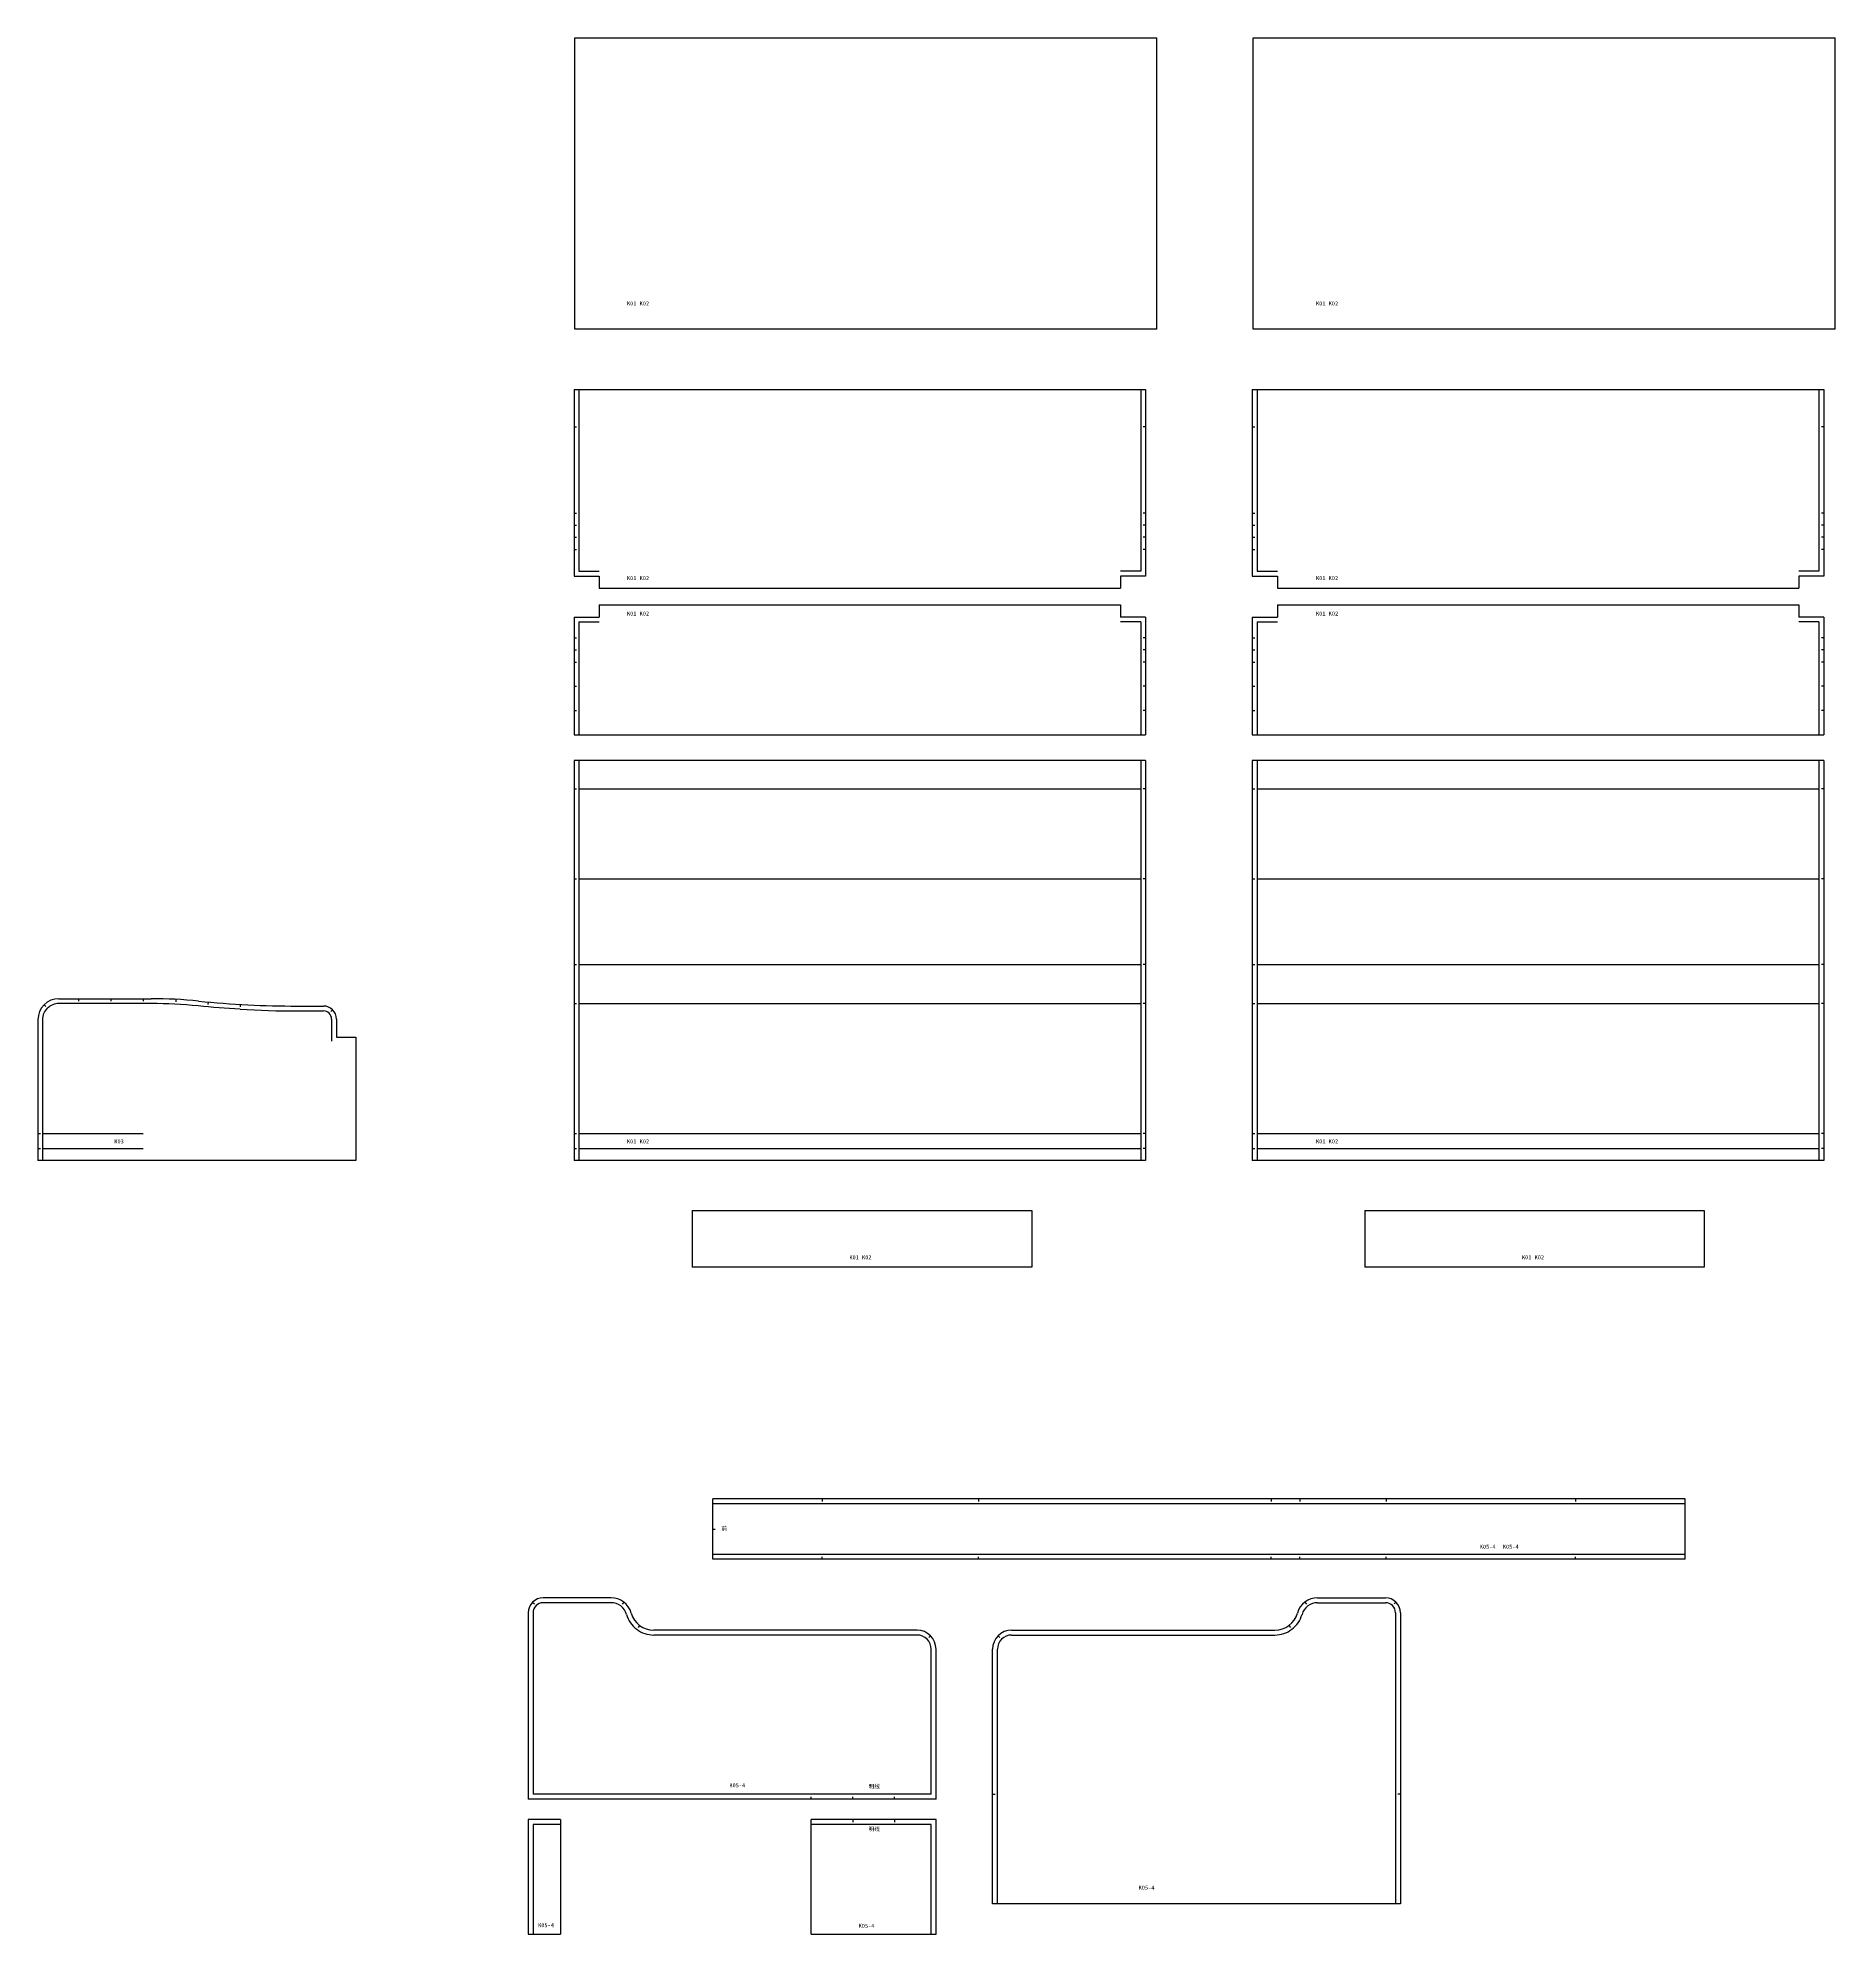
# Model space of a CAD drawing. Header units: millimetres. Extents: x 1211946 to 1266258, y -418433 to -400124.
# Drawn here: x 1261811 to 1266258, y -416168 to -411478 of the extents above; entities that cross this region are included whole.
import ezdxf

# ---------------------------------------------------------------- set-up
doc = ezdxf.new("R2010")
doc.units = ezdxf.units.MM
doc.header["$LTSCALE"] = 5
doc.layers.add('文字', color=7, linetype='Continuous')
doc.layers.add('缝头内线', color=1, linetype='Continuous')
doc.styles.add('宋体', font='')
doc.styles.get('宋体').set_extended_font_data('SimSun')

msp = doc.modelspace()

# ---------------------------------------------------------------- linework, layer by layer
for p, q in [((1263139.87, -412197.93), (1263139.87, -411477.93)), ((1263139.87, -411477.93), (1264579.87, -411477.93)), ((1264579.87, -412197.93), (1264579.87, -411477.93)), ((1264818.07, -412197.93), (1264818.07, -411477.93)), ((1264818.07, -411477.93), (1266258.07, -411477.93)), ((1266258.07, -412197.93), (1266258.07, -411477.93)), ((1264579.87, -412197.93), (1263139.87, -412197.93)), ((1266258.07, -412197.93), (1264818.07, -412197.93)), ((1263137.87, -412347.89), (1264551.87, -412347.89)), ((1263137.87, -412347.89), (1263137.87, -412809.13)), ((1264551.87, -412347.89), (1264551.87, -412809.13)), ((1264816.07, -412347.89), (1266230.07, -412347.89)), ((1264816.07, -412347.89), (1264816.07, -412809.13)), ((1266230.07, -412347.89), (1266230.07, -412809.13)), ((1263137.87, -412809.13), (1263199.87, -412809.13)), ((1263199.87, -412809.13), (1263199.87, -412839.28)), ((1264489.87, -412809.13), (1264489.87, -412839.28)), ((1264551.87, -412809.13), (1264489.87, -412809.13)), ((1264816.07, -412809.13), (1264878.07, -412809.13)), ((1264878.07, -412809.13), (1264878.07, -412839.28)), ((1266168.07, -412809.13), (1266168.07, -412839.28)), ((1266230.07, -412809.13), (1266168.07, -412809.13)), ((1263199.87, -412839.28), (1264489.87, -412839.28)), ((1264878.07, -412839.28), (1266168.07, -412839.28)), ((1263137.87, -412910.44), (1263137.87, -413201.68)), ((1263137.87, -412910.44), (1263199.87, -412910.44)), ((1263199.87, -412880.28), (1264489.87, -412880.28)), ((1263199.87, -412880.28), (1263199.87, -412910.44)), ((1264489.87, -412880.28), (1264489.87, -412910.44)), ((1264551.87, -412910.44), (1264489.87, -412910.44)), ((1264551.87, -412910.44), (1264551.87, -413201.68)), ((1264816.07, -412910.44), (1264816.07, -413201.68)), ((1264816.07, -412910.44), (1264878.07, -412910.44)), ((1264878.07, -412880.28), (1266168.07, -412880.28)), ((1264878.07, -412880.28), (1264878.07, -412910.44)), ((1266168.07, -412880.28), (1266168.07, -412910.44)), ((1266230.07, -412910.44), (1266168.07, -412910.44)), ((1266230.07, -412910.44), (1266230.07, -413201.68)), ((1263137.87, -413201.68), (1264551.87, -413201.68)), ((1264816.07, -413201.68), (1266230.07, -413201.68)), ((1263137.87, -413264.92), (1263137.87, -414254.9)), ((1264551.87, -413264.92), (1263137.87, -413264.92)), ((1264551.87, -413264.92), (1264551.87, -414254.9)), ((1264816.07, -413264.92), (1264816.07, -414254.9)), ((1266230.07, -413264.92), (1264816.07, -413264.92)), ((1266230.07, -413264.92), (1266230.07, -414254.9)), ((1261863.3, -413854.32), (1262091.77, -413854.32)), ((1262452.76, -413872.59), (1262517.77, -413872.59)), ((1261811.3, -413906.32), (1261811.3, -414254.9)), ((1262549.77, -413904.59), (1262549.77, -413949.59)), ((1262549.77, -413949.59), (1262597.77, -413949.59)), ((1262597.77, -413949.59), (1262597.77, -414254.9)), ((1262597.77, -414254.9), (1261811.3, -414254.9)), ((1264551.87, -414254.9), (1263137.87, -414254.9)), ((1266230.07, -414254.9), (1264816.07, -414254.9)), ((1263430.23, -414378.16), (1263430.23, -414518.16)), ((1263430.23, -414378.16), (1264270.23, -414378.16)), ((1264270.23, -414378.16), (1264270.23, -414518.16)), ((1265094.33, -414378.16), (1265094.33, -414518.16)), ((1265094.33, -414378.16), (1265934.33, -414378.16)), ((1265934.33, -414378.16), (1265934.33, -414518.16)), ((1264270.23, -414518.16), (1263430.23, -414518.16)), ((1265934.33, -414518.16), (1265094.33, -414518.16)), ((1265886.91, -415091.72), (1263481.09, -415091.72)), ((1263481.09, -415240.72), (1263481.09, -415091.72)), ((1265886.91, -415240.72), (1265886.91, -415091.72)), ((1265886.91, -415240.72), (1263481.09, -415240.72)), ((1263229.34, -415336.29), (1263061.53, -415336.29)), ((1264977.64, -415336.29), (1265145.45, -415336.29)), ((1263024.53, -415373.29), (1263024.53, -415834.29)), ((1265182.45, -415373.29), (1265182.45, -416093.29)), ((1263986.53, -415416.29), (1263335.17, -415416.29)), ((1264220.45, -415416.29), (1264871.81, -415416.29)), ((1264033.53, -415834.29), (1264033.53, -415463.29)), ((1264173.45, -416093.29), (1264173.45, -415463.29)), ((1264033.53, -415834.29), (1263024.53, -415834.29)), ((1263024.53, -415885), (1263024.53, -416168)), ((1263104.53, -415885), (1263024.53, -415885)), ((1263104.53, -415885), (1263104.53, -416168)), ((1263724.53, -416168), (1263724.53, -415885)), ((1264033.53, -415885), (1263724.53, -415885)), ((1264033.53, -416168), (1264033.53, -415885)), ((1265182.45, -416093.29), (1264173.45, -416093.29)), ((1263024.53, -416168), (1263104.53, -416168)), ((1263724.53, -416168), (1264033.53, -416168))]:
    msp.add_line(p, q)
at = {"color": 2}
for p, q in [((1263137.87, -412439.52), (1263143.87, -412439.52)), ((1264551.87, -412439.52), (1264545.87, -412439.52)), ((1264816.07, -412439.52), (1264822.07, -412439.52)), ((1266230.07, -412439.52), (1266224.07, -412439.52)), ((1263137.87, -412653.08), (1263143.87, -412653.08)), ((1264551.87, -412653.08), (1264545.87, -412653.08)), ((1264816.07, -412653.08), (1264822.07, -412653.08)), ((1266230.07, -412653.08), (1266224.07, -412653.08)), ((1263137.87, -412683.08), (1263143.87, -412683.08)), ((1263137.87, -412713.08), (1263143.87, -412713.08)), ((1264551.87, -412683.08), (1264545.87, -412683.08)), ((1264551.87, -412713.08), (1264545.87, -412713.08)), ((1264816.07, -412683.08), (1264822.07, -412683.08)), ((1264816.07, -412713.08), (1264822.07, -412713.08)), ((1266230.07, -412683.08), (1266224.07, -412683.08)), ((1266230.07, -412713.08), (1266224.07, -412713.08)), ((1263137.87, -412743.08), (1263143.87, -412743.08)), ((1264551.87, -412743.08), (1264545.87, -412743.08)), ((1264816.07, -412743.08), (1264822.07, -412743.08)), ((1266230.07, -412743.08), (1266224.07, -412743.08)), ((1263137.87, -412961.68), (1263143.87, -412961.68)), ((1263137.87, -412991.68), (1263143.87, -412991.68)), ((1264551.87, -412961.68), (1264545.87, -412961.68)), ((1264551.87, -412991.68), (1264545.87, -412991.68)), ((1264816.07, -412961.68), (1264822.07, -412961.68)), ((1264816.07, -412991.68), (1264822.07, -412991.68)), ((1266230.07, -412961.68), (1266224.07, -412961.68)), ((1266230.07, -412991.68), (1266224.07, -412991.68)), ((1263137.87, -413021.68), (1263143.87, -413021.68)), ((1264551.87, -413021.68), (1264545.87, -413021.68)), ((1264816.07, -413021.68), (1264822.07, -413021.68)), ((1266230.07, -413021.68), (1266224.07, -413021.68)), ((1263137.87, -413081.68), (1263143.87, -413081.68)), ((1264551.87, -413081.68), (1264545.87, -413081.68)), ((1264816.07, -413081.68), (1264822.07, -413081.68)), ((1266230.07, -413081.68), (1266224.07, -413081.68)), ((1263137.87, -413141.68), (1263143.87, -413141.68)), ((1264551.87, -413141.68), (1264545.87, -413141.68)), ((1264816.07, -413141.68), (1264822.07, -413141.68)), ((1266230.07, -413141.68), (1266224.07, -413141.68)), ((1263137.87, -413335.62), (1263143.87, -413335.62)), ((1264551.87, -413335.62), (1264545.87, -413335.62)), ((1264816.07, -413335.62), (1264822.07, -413335.62)), ((1266230.07, -413335.62), (1266224.07, -413335.62)), ((1263137.87, -413557.84), (1263143.87, -413557.84)), ((1264551.87, -413557.84), (1264545.87, -413557.84)), ((1264816.07, -413557.84), (1264822.07, -413557.84)), ((1266230.07, -413557.84), (1266224.07, -413557.84)), ((1263137.87, -413770.07), (1263143.87, -413770.07)), ((1264551.87, -413770.07), (1264545.87, -413770.07)), ((1264816.07, -413770.07), (1264822.07, -413770.07)), ((1266230.07, -413770.07), (1266224.07, -413770.07)), ((1261826.53, -413869.55), (1261830.77, -413873.79)), ((1261911.88, -413854.32), (1261911.88, -413860.32)), ((1261991.88, -413854.32), (1261991.88, -413860.32)), ((1262071.88, -413854.32), (1262071.88, -413860.32)), ((1262152.48, -413855.91), (1262152.17, -413861.9)), ((1262232.67, -413862.54), (1262232.12, -413868.51)), ((1262312.04, -413868.49), (1262311.69, -413874.48)), ((1262540.4, -413881.97), (1262536.15, -413886.21)), ((1263137.87, -413866.32), (1263143.87, -413866.32)), ((1264551.87, -413866.32), (1264545.87, -413866.32)), ((1264816.07, -413866.32), (1264822.07, -413866.32)), ((1266230.07, -413866.32), (1266224.07, -413866.32)), ((1261811.3, -414187.9), (1261817.3, -414187.9)), ((1261811.3, -414224.9), (1261817.3, -414224.9)), ((1263137.87, -414187.9), (1263143.87, -414187.9)), ((1263137.87, -414224.9), (1263143.87, -414224.9)), ((1264551.87, -414187.9), (1264545.87, -414187.9)), ((1264551.87, -414224.9), (1264545.87, -414224.9)), ((1264816.07, -414187.9), (1264822.07, -414187.9)), ((1264816.07, -414224.9), (1264822.07, -414224.9)), ((1266230.07, -414187.9), (1266224.07, -414187.9)), ((1266230.07, -414224.9), (1266224.07, -414224.9)), ((1263752.09, -415091.72), (1263752.09, -415097.72)), ((1264138.58, -415091.72), (1264138.58, -415097.72)), ((1264862.74, -415091.72), (1264862.74, -415097.72)), ((1264933.94, -415091.72), (1264933.94, -415097.72)), ((1265147.28, -415091.72), (1265147.28, -415097.72)), ((1265615.91, -415091.72), (1265615.91, -415097.72)), ((1263481.09, -415166.22), (1263487.09, -415166.22)), ((1263752.09, -415240.72), (1263752.09, -415234.72)), ((1264138.58, -415240.72), (1264138.58, -415234.72)), ((1264862.74, -415240.72), (1264862.74, -415234.72)), ((1264933.94, -415240.72), (1264933.94, -415234.72)), ((1265147.28, -415240.72), (1265147.28, -415234.72)), ((1265615.91, -415240.72), (1265615.91, -415234.72)), ((1263035.36, -415347.12), (1263039.61, -415351.36)), ((1263260.69, -415346.8), (1263257.08, -415351.59)), ((1264946.28, -415346.8), (1264949.9, -415351.59)), ((1265171.61, -415347.12), (1265167.37, -415351.36)), ((1263300.19, -415404.55), (1263296.57, -415409.34)), ((1264019.76, -415430.05), (1264015.52, -415434.29)), ((1264187.21, -415430.05), (1264191.46, -415434.29)), ((1264906.79, -415404.55), (1264910.4, -415409.34)), ((1263724.53, -415834.29), (1263724.53, -415828.29)), ((1263827.53, -415834.29), (1263827.53, -415828.29)), ((1263930.53, -415834.29), (1263930.53, -415828.29)), ((1264173.45, -415822.29), (1264179.45, -415822.29)), ((1265182.45, -415822.29), (1265176.45, -415822.29)), ((1263827.53, -415885), (1263827.53, -415891)), ((1263930.53, -415885), (1263930.53, -415891))]:
    msp.add_line(p, q, dxfattribs=at)
for centre, radius, start, end in [((1261863.3, -413906.32), 52, 90, 180), ((1262091.77, -415015.31), 1160.99, 84.20296, 90), ((1262452.76, -411459.59), 2413, 264.20296, 270), ((1262517.77, -413904.59), 32, 0, 90), ((1263061.53, -415373.29), 37, 90, 180), ((1263229.34, -415388.29), 52, 15.82662, 90), ((1264977.64, -415388.29), 52, 90, 164.17338), ((1265145.45, -415373.29), 37, 0, 90), ((1263335.17, -415358.29), 58, 195.82662, 270), ((1264871.81, -415358.29), 58, 270, 344.17338), ((1263986.53, -415463.29), 47, 0, 90), ((1264220.45, -415463.29), 47, 90, 180)]:
    msp.add_arc(centre, radius, start, end)
at = {"layer": '缝头内线', "color": 1, "ltscale": 2}
for p, q in [((1263149.87, -412347.89), (1263149.87, -412797.13)), ((1264539.87, -412347.89), (1264539.87, -412797.13)), ((1264828.07, -412347.89), (1264828.07, -412797.13)), ((1266218.07, -412347.89), (1266218.07, -412797.13)), ((1263149.87, -412797.13), (1263199.87, -412797.13)), ((1264539.87, -412797.13), (1264489.87, -412797.13)), ((1264828.07, -412797.13), (1264878.07, -412797.13)), ((1266218.07, -412797.13), (1266168.07, -412797.13)), ((1263149.87, -412922.44), (1263149.87, -413201.68)), ((1263149.87, -412922.44), (1263199.87, -412922.44)), ((1264539.87, -412922.44), (1264489.87, -412922.44)), ((1264539.87, -412922.44), (1264539.87, -413201.68)), ((1264828.07, -412922.44), (1264828.07, -413201.68)), ((1264828.07, -412922.44), (1264878.07, -412922.44)), ((1266218.07, -412922.44), (1266168.07, -412922.44)), ((1266218.07, -412922.44), (1266218.07, -413201.68)), ((1263149.87, -413264.92), (1263149.87, -414254.9)), ((1264539.87, -413264.92), (1264539.87, -414254.9)), ((1264828.07, -413264.92), (1264828.07, -414254.9)), ((1266218.07, -413264.92), (1266218.07, -414254.9)), ((1263149.87, -413335.62), (1264539.87, -413335.62)), ((1264828.07, -413335.62), (1266218.07, -413335.62)), ((1263149.87, -413557.84), (1264539.87, -413557.84)), ((1264828.07, -413557.84), (1266218.07, -413557.84)), ((1263149.87, -413770.07), (1264539.87, -413770.07)), ((1264828.07, -413770.07), (1266218.07, -413770.07)), ((1262452.76, -413884.59), (1262517.77, -413884.59)), ((1263149.87, -413866.32), (1264539.87, -413866.32)), ((1264828.07, -413866.32), (1266218.07, -413866.32)), ((1262537.77, -413904.59), (1262537.77, -413959.59)), ((1261823.3, -414187.9), (1262071.88, -414187.9)), ((1261823.3, -414224.9), (1262071.88, -414224.9)), ((1263149.87, -414187.9), (1264539.87, -414187.9)), ((1263149.87, -414224.9), (1264539.87, -414224.9)), ((1264828.07, -414187.9), (1266218.07, -414187.9)), ((1264828.07, -414224.9), (1266218.07, -414224.9)), ((1265886.91, -415103.72), (1263481.09, -415103.72)), ((1265886.91, -415228.72), (1263481.09, -415228.72)), ((1263229.34, -415348.29), (1263061.53, -415348.29)), ((1264977.64, -415348.29), (1265145.45, -415348.29)), ((1263036.53, -415373.29), (1263036.53, -415822.29)), ((1265170.45, -415373.29), (1265170.45, -415822.29)), ((1263986.53, -415428.29), (1263335.17, -415428.29)), ((1264220.45, -415428.29), (1264871.81, -415428.29)), ((1264021.53, -415822.29), (1264021.53, -415463.29)), ((1264185.45, -415822.29), (1264185.45, -415463.29)), ((1264021.53, -415822.29), (1263036.53, -415822.29)), ((1264185.45, -416093.29), (1264185.45, -415822.29)), ((1265170.45, -415822.29), (1265170.45, -416093.29)), ((1263036.53, -415897), (1263036.53, -416168)), ((1263104.53, -415897), (1263036.53, -415897)), ((1264021.53, -415897), (1263724.53, -415897)), ((1264021.53, -416168), (1264021.53, -415897))]:
    msp.add_line(p, q, dxfattribs=at)
for points in [[(1261823.3, -414254.9), (1261823.3, -413906.32, -0.1989124), (1261835.01, -413878.03)], [(1262311.35, -413880.47, -0.010708), (1262207.82, -413872.19, 0.0252998), (1262091.77, -413866.32), (1261863.3, -413866.32, 0.1989124), (1261835.01, -413878.03)]]:
    msp.add_lwpolyline(points, format="xyb", dxfattribs=at)
for centre, radius, start, end in [((1262452.76, -411459.59), 2425, 266.65696, 270), ((1262517.77, -413904.59), 20, 0, 90), ((1263061.53, -415373.29), 25, 90, 135), ((1263229.34, -415388.29), 40, 52.91331, 90), ((1264977.64, -415388.29), 40, 90, 127.08669), ((1265145.45, -415373.29), 25, 45, 90), ((1263061.53, -415373.29), 25, 135, 180), ((1263229.34, -415388.29), 40, 15.82662, 52.91331), ((1263335.17, -415358.29), 70, 195.82662, 232.91331), ((1264871.81, -415358.29), 70, 307.08669, 344.17338), ((1264977.64, -415388.29), 40, 127.08669, 164.17338), ((1265145.45, -415373.29), 25, 0, 45), ((1263335.17, -415358.29), 70, 232.91331, 270), ((1263986.53, -415463.29), 35, 45, 90), ((1263986.53, -415463.29), 35, 360, 45), ((1264220.45, -415463.29), 35, 135, 180), ((1264220.45, -415463.29), 35, 90, 135), ((1264871.81, -415358.29), 70, 270, 307.08669)]:
    msp.add_arc(centre, radius, start, end, dxfattribs=at)

# ---------------------------------------------------------------- texts
at = {"layer": '文字', "color": 3, "char_height": 10, "attachment_point": 5, "style": '宋体'}
for s, insert in [('K01 K02', (1263296.16, -412134.76)), ('K01 K02', (1265001.08, -412134.76)), ('K01 K02', (1263296.16, -412814.01)), ('K01 K02', (1265001.08, -412814.01)), ('K01 K02', (1263296.16, -412901.77)), ('K01 K02', (1265001.08, -412901.77)), ('K03', (1262012.11, -414207.41)), ('K01 K02', (1263296.16, -414207.41)), ('K01 K02', (1265001.08, -414207.41)), ('K01 K02', (1263846.57, -414494.09)), ('K01 K02', (1265510.67, -414494.09)), ('前', (1263509.42, -415165.53)), ('K05-4', (1265398.37, -415209.85)), ('K05-4', (1265455.5, -415209.85)), ('K05-4', (1263541.85, -415799.96)), ('明线', (1263880.64, -415803.33)), ('明线', (1263880.64, -415908.73)), ('K05-4', (1264554.33, -416053.16)), ('K05-4', (1263068.51, -416146.09)), ('K05-4', (1263861.63, -416147.56))]:
    msp.add_mtext(s, dxfattribs=dict(at, insert=insert))

doc.saveas('drawing.dxf')
